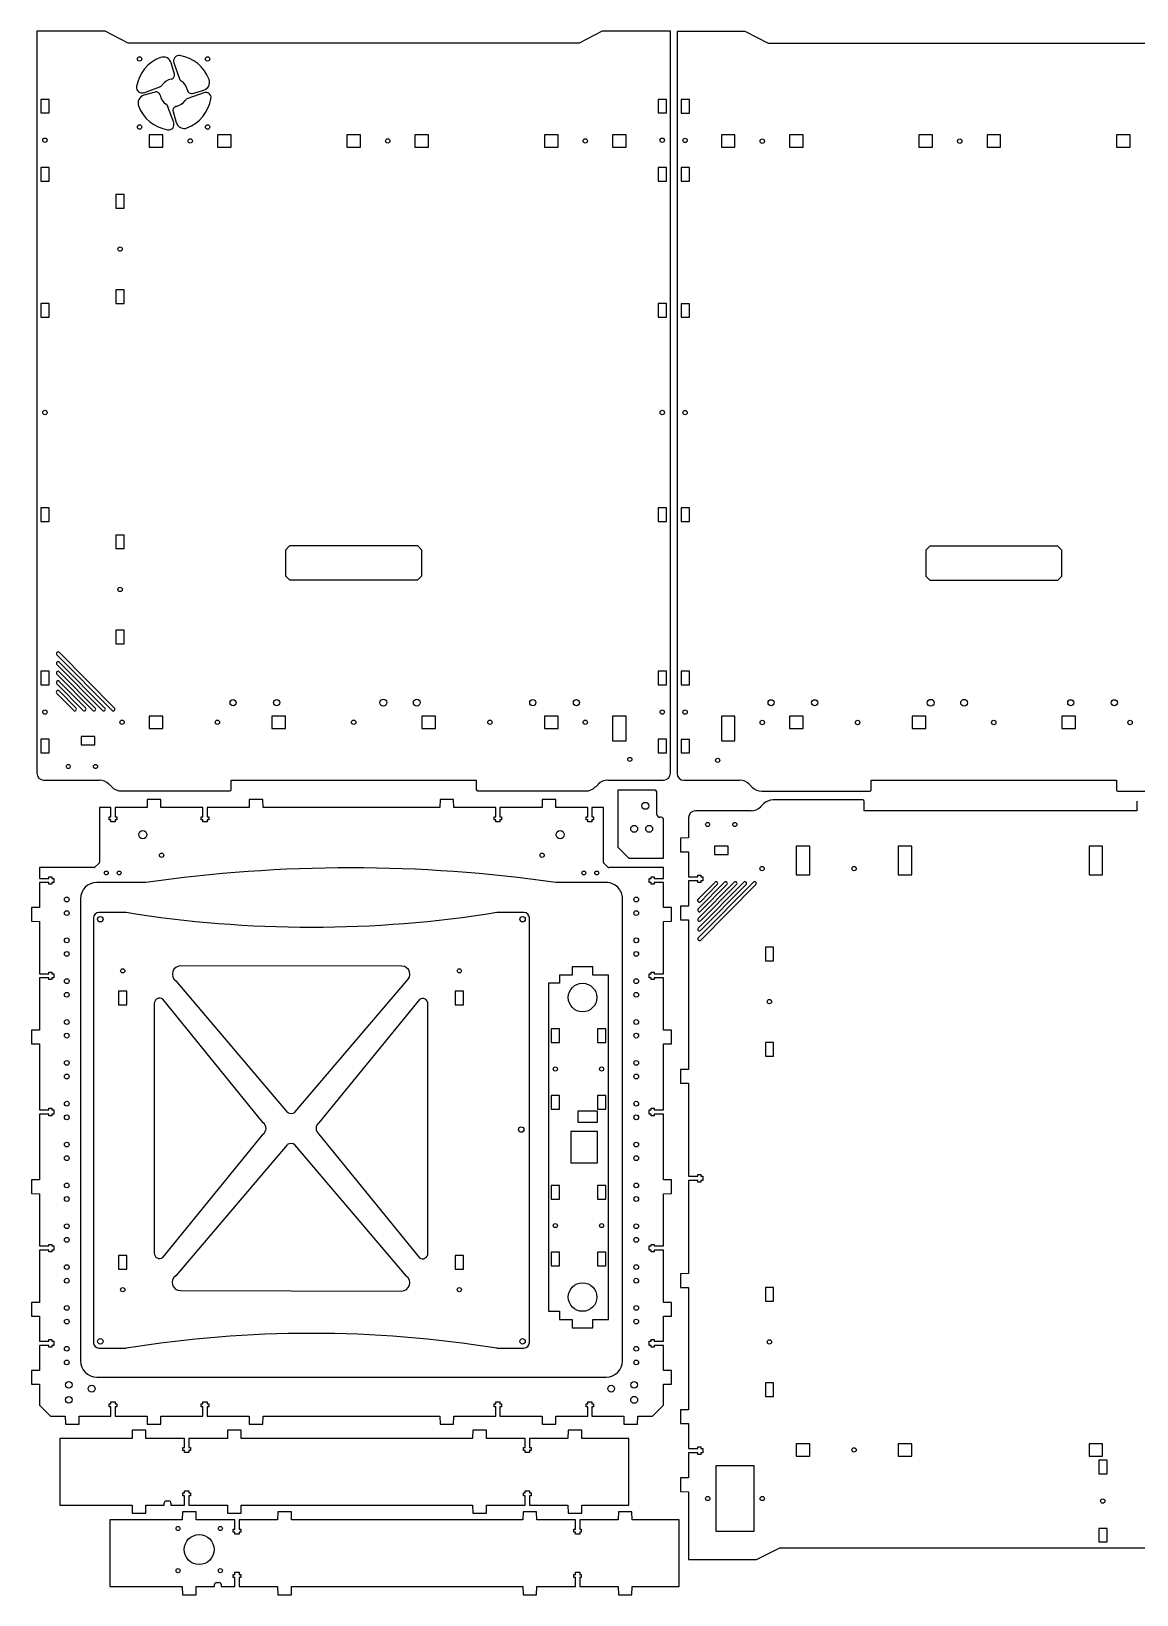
# Model space of a CAD drawing. Header units: millimetres. Extents: x -783 to 1439, y -2759 to -202.
# Drawn here: x -26 to 786, y -1497 to -348 of the extents above; entities that cross this region are included whole.
import ezdxf

# ---------------------------------------------------------------- set-up
doc = ezdxf.new("R2010")
doc.units = ezdxf.units.MM

msp = doc.modelspace()

# ---------------------------------------------------------------- linework, layer by layer
at = {"color": 7, "linetype": 'Continuous', "lineweight": 25}
for p, q in [((-21.5, -348.4), (-21.5, -893.4)), ((28.5, -348.4), (-21.5, -348.4)), ((45.5, -357.1), (28.5, -348.4)), ((393.5, -348.4), (376.5, -357.1)), ((443.5, -348.4), (393.5, -348.4)), ((443.5, -893.4), (443.5, -348.4)), ((448.4, -348.5), (448.4, -893.5)), ((498.4, -348.5), (448.4, -348.5)), ((515.4, -357.3), (498.4, -348.5)), ((376.5, -357.1), (45.5, -357.1)), ((846.4, -357.3), (515.4, -357.3)), ((79.4, -379.8), (77.1, -371.6)), ((79, -371.5), (83.2, -383.2)), ((56.9, -393.5), (68.6, -389.3)), ((-12.5, -398.4), (-18.6, -398.4)), ((-18.6, -398.4), (-18.6, -408.4)), ((-12.5, -408.4), (-12.5, -398.4)), ((65.2, -393), (57, -395.4)), ((100.9, -393.6), (89.3, -397.7)), ((92.7, -394), (100.9, -391.7)), ((440.6, -398.4), (434.5, -398.4)), ((434.5, -398.4), (434.5, -408.4)), ((440.6, -408.4), (440.6, -398.4)), ((457.4, -398.5), (451.3, -398.5)), ((451.3, -398.5), (451.3, -408.5)), ((457.4, -408.5), (457.4, -398.5)), ((-18.6, -408.4), (-12.5, -408.4)), ((78.9, -415.5), (74.7, -403.9)), ((78.4, -407.3), (80.8, -415.4)), ((434.5, -408.4), (440.6, -408.4)), ((451.3, -408.5), (457.4, -408.5)), ((61, -424.4), (61, -433.5)), ((71, -424.4), (61, -424.4)), ((71, -433.5), (71, -424.4)), ((111, -424.4), (111, -433.5)), ((121, -424.4), (111, -424.4)), ((121, -433.5), (121, -424.4)), ((206, -424.4), (206, -433.5)), ((216, -424.4), (206, -424.4)), ((216, -433.5), (216, -424.4)), ((256, -424.4), (256, -433.5)), ((266, -424.4), (256, -424.4)), ((266, -433.5), (266, -424.4)), ((361, -424.4), (351, -424.4)), ((351, -424.4), (351, -433.5)), ((361, -433.5), (361, -424.4)), ((411, -424.4), (401, -424.4)), ((401, -424.4), (401, -433.5)), ((411, -433.5), (411, -424.4)), ((490.9, -424.5), (480.9, -424.5)), ((480.9, -424.5), (480.9, -433.6)), ((490.9, -433.6), (490.9, -424.5)), ((540.9, -424.5), (530.9, -424.5)), ((530.9, -424.5), (530.9, -433.6)), ((540.9, -433.6), (540.9, -424.5)), ((635.9, -424.5), (625.9, -424.5)), ((625.9, -424.5), (625.9, -433.6)), ((635.9, -433.6), (635.9, -424.5)), ((685.9, -424.5), (675.9, -424.5)), ((675.9, -424.5), (675.9, -433.6)), ((685.9, -433.6), (685.9, -424.5)), ((780.9, -424.5), (770.9, -424.5)), ((770.9, -424.5), (770.9, -433.6)), ((780.9, -433.6), (780.9, -424.5)), ((61, -433.5), (71, -433.5)), ((111, -433.5), (121, -433.5)), ((206, -433.5), (216, -433.5)), ((256, -433.5), (266, -433.5)), ((351, -433.5), (361, -433.5)), ((401, -433.5), (411, -433.5)), ((480.9, -433.6), (490.9, -433.6)), ((530.9, -433.6), (540.9, -433.6)), ((625.9, -433.6), (635.9, -433.6)), ((675.9, -433.6), (685.9, -433.6)), ((770.9, -433.6), (780.9, -433.6)), ((-12.5, -448.4), (-18.6, -448.4)), ((-18.6, -448.4), (-18.6, -458.4)), ((-18.6, -458.4), (-12.5, -458.4)), ((-12.5, -458.4), (-12.5, -448.4)), ((440.6, -448.4), (434.5, -448.4)), ((434.5, -448.4), (434.5, -458.4)), ((434.5, -458.4), (440.6, -458.4)), ((440.6, -458.4), (440.6, -448.4)), ((457.4, -448.5), (451.3, -448.5)), ((451.3, -448.5), (451.3, -458.5)), ((451.3, -458.5), (457.4, -458.5)), ((457.4, -458.5), (457.4, -448.5)), ((42.6, -468.4), (36.5, -468.4)), ((36.5, -468.4), (36.5, -478.4)), ((42.6, -478.4), (42.6, -468.4)), ((36.5, -478.4), (42.6, -478.4)), ((42.6, -538.4), (36.5, -538.4)), ((36.5, -538.4), (36.5, -548.4)), ((42.6, -548.4), (42.6, -538.4)), ((-12.5, -548.4), (-18.6, -548.4)), ((-18.6, -548.4), (-18.6, -558.4)), ((-12.5, -558.4), (-12.5, -548.4)), ((36.5, -548.4), (42.6, -548.4)), ((440.6, -548.4), (434.5, -548.4)), ((434.5, -548.4), (434.5, -558.4)), ((440.6, -558.4), (440.6, -548.4)), ((457.4, -548.5), (451.3, -548.5)), ((451.3, -548.5), (451.3, -558.5)), ((457.4, -558.5), (457.4, -548.5)), ((-18.6, -558.4), (-12.5, -558.4)), ((434.5, -558.4), (440.6, -558.4)), ((451.3, -558.5), (457.4, -558.5)), ((-12.5, -698.4), (-18.6, -698.4)), ((-18.6, -698.4), (-18.6, -708.4)), ((-12.5, -708.4), (-12.5, -698.4)), ((440.6, -698.4), (434.5, -698.4)), ((434.5, -698.4), (434.5, -708.4)), ((440.6, -708.4), (440.6, -698.4)), ((457.4, -698.5), (451.3, -698.5)), ((451.3, -698.5), (451.3, -708.5)), ((457.4, -708.5), (457.4, -698.5)), ((-18.6, -708.4), (-12.5, -708.4)), ((434.5, -708.4), (440.6, -708.4)), ((451.3, -708.5), (457.4, -708.5)), ((42.6, -718.4), (36.5, -718.4)), ((36.5, -718.4), (36.5, -728.4)), ((42.6, -728.4), (42.6, -718.4)), ((36.5, -728.4), (42.6, -728.4)), ((164, -726.4), (161, -729.4)), ((161, -729.4), (161, -748.4)), ((258, -726.4), (164, -726.4)), ((261, -729.4), (258, -726.4)), ((261, -748.4), (261, -729.4)), ((633.9, -726.5), (630.9, -729.5)), ((630.9, -729.5), (630.9, -748.5)), ((727.9, -726.5), (633.9, -726.5)), ((730.9, -729.5), (727.9, -726.5)), ((730.9, -748.5), (730.9, -729.5)), ((161, -748.4), (164, -751.4)), ((164, -751.4), (258, -751.4)), ((258, -751.4), (261, -748.4)), ((630.9, -748.5), (633.9, -751.5)), ((633.9, -751.5), (727.9, -751.5)), ((727.9, -751.5), (730.9, -748.5)), ((42.6, -788.4), (36.5, -788.4)), ((36.5, -788.4), (36.5, -798.4)), ((42.6, -798.4), (42.6, -788.4)), ((36.5, -798.4), (42.6, -798.4)), ((-6.8, -806.4), (33.6, -847.3)), ((-6.8, -813.5), (26.6, -847.3)), ((28.4, -845.5), (-5.1, -811.7)), ((35.4, -845.5), (-5, -804.6)), ((-12.5, -818.4), (-18.6, -818.4)), ((-18.6, -818.4), (-18.6, -828.4)), ((-12.5, -828.4), (-12.5, -818.4)), ((-6.9, -820.5), (19.5, -847.2)), ((21.3, -845.5), (-5.1, -818.8)), ((14.2, -845.4), (-5.1, -825.9)), ((440.6, -818.4), (434.5, -818.4)), ((434.5, -818.4), (434.5, -828.4)), ((440.6, -828.4), (440.6, -818.4)), ((457.4, -818.5), (451.3, -818.5)), ((451.3, -818.5), (451.3, -828.5)), ((457.4, -828.5), (457.4, -818.5)), ((-18.6, -828.4), (-12.5, -828.4)), ((-6.9, -827.6), (12.4, -847.2)), ((-6.9, -834.7), (5.4, -847.1)), ((7.1, -845.4), (-5.2, -832.9)), ((434.5, -828.4), (440.6, -828.4)), ((451.3, -828.5), (457.4, -828.5)), ((71, -851.4), (61, -851.4)), ((61, -851.4), (61, -860.5)), ((61, -860.5), (71, -860.5)), ((71, -860.5), (71, -851.4)), ((161, -851.4), (151, -851.4)), ((151, -851.4), (151, -860.5)), ((151, -860.5), (161, -860.5)), ((161, -860.5), (161, -851.4)), ((271, -851.4), (261, -851.4)), ((261, -851.4), (261, -860.5)), ((261, -860.5), (271, -860.5)), ((271, -860.5), (271, -851.4)), ((361, -851.4), (351, -851.4)), ((351, -851.4), (351, -860.5)), ((351, -860.5), (361, -860.5)), ((361, -860.5), (361, -851.4)), ((411, -851.4), (401, -851.4)), ((401, -851.4), (401, -869.5)), ((411, -869.5), (411, -851.4)), ((480.9, -851.5), (480.9, -869.6)), ((490.9, -851.5), (480.9, -851.5)), ((490.9, -869.6), (490.9, -851.5)), ((530.9, -851.5), (530.9, -860.6)), ((540.9, -851.5), (530.9, -851.5)), ((530.9, -860.6), (540.9, -860.6)), ((540.9, -860.6), (540.9, -851.5)), ((620.9, -851.5), (620.9, -860.6)), ((630.9, -851.5), (620.9, -851.5)), ((620.9, -860.6), (630.9, -860.6)), ((630.9, -860.6), (630.9, -851.5)), ((740.9, -851.5), (730.9, -851.5)), ((730.9, -851.5), (730.9, -860.6)), ((730.9, -860.6), (740.9, -860.6)), ((740.9, -860.6), (740.9, -851.5)), ((-12.5, -868.4), (-18.6, -868.4)), ((-18.6, -868.4), (-18.6, -878.4)), ((-12.5, -878.4), (-12.5, -868.4)), ((21, -866.4), (11, -866.4)), ((11, -866.4), (11, -872.5)), ((11, -872.5), (21, -872.5)), ((21, -872.5), (21, -866.4)), ((401, -869.5), (411, -869.5)), ((440.6, -868.4), (434.5, -868.4)), ((434.5, -868.4), (434.5, -878.4)), ((440.6, -878.4), (440.6, -868.4)), ((457.4, -868.5), (451.3, -868.5)), ((451.3, -868.5), (451.3, -878.5)), ((457.4, -878.5), (457.4, -868.5)), ((480.9, -869.6), (490.9, -869.6)), ((-18.6, -878.4), (-12.5, -878.4)), ((434.5, -878.4), (440.6, -878.4)), ((451.3, -878.5), (457.4, -878.5)), ((-16.5, -898.4), (24.3, -898.4)), ((31.4, -901.3), (33.6, -903.5)), ((40.6, -906.4), (120, -906.4)), ((121, -898.4), (301, -898.4)), ((121, -905.4), (121, -898.4)), ((301, -898.4), (301, -905.4)), ((302, -906.4), (381.3, -906.4)), ((388.4, -903.5), (390.6, -901.3)), ((397.6, -898.4), (438.5, -898.4)), ((404.9, -905.7), (404.9, -947.7)), ((431.6, -905.7), (404.9, -905.7)), ((453.4, -898.5), (494.2, -898.5)), ((501.3, -901.5), (503.4, -903.6)), ((510.5, -906.5), (589.9, -906.5)), ((590.9, -898.5), (770.9, -898.5)), ((590.9, -905.5), (590.9, -898.5)), ((770.9, -898.5), (770.9, -905.5)), ((771.9, -906.5), (851.2, -906.5)), ((24.4, -918.6), (24.4, -958.7)), ((32.8, -918.6), (24.4, -918.6)), ((32.8, -925.4), (32.8, -918.6)), ((35.9, -918.6), (35.9, -925.4)), ((59.3, -918.6), (35.9, -918.6)), ((59.4, -912.6), (59.3, -918.6)), ((69.4, -912.6), (59.4, -912.6)), ((69.5, -918.6), (69.4, -912.6)), ((100.3, -918.6), (69.5, -918.6)), ((100.3, -925.4), (100.3, -918.6)), ((103.4, -918.6), (103.4, -925.4)), ((134.3, -918.6), (103.4, -918.6)), ((134.4, -912.6), (134.3, -918.6)), ((144.4, -912.6), (134.4, -912.6)), ((144.5, -918.6), (144.4, -912.6)), ((274.3, -918.6), (144.5, -918.6)), ((274.4, -912.6), (274.3, -918.6)), ((284.4, -912.6), (274.4, -912.6)), ((284.5, -918.6), (284.4, -912.6)), ((315.3, -918.6), (284.5, -918.6)), ((315.3, -925.4), (315.3, -918.6)), ((318.4, -918.6), (318.4, -925.4)), ((349.3, -918.6), (318.4, -918.6)), ((349.4, -912.6), (349.3, -918.6)), ((359.4, -912.6), (349.4, -912.6)), ((359.5, -918.6), (359.4, -912.6)), ((382.8, -918.6), (359.5, -918.6)), ((382.8, -925.4), (382.8, -918.6)), ((385.9, -918.6), (385.9, -925.4)), ((394.4, -918.6), (385.9, -918.6)), ((394.4, -958.7), (394.4, -918.6)), ((433.6, -923.7), (433.6, -907.7)), ((511.9, -915.9), (509.7, -918)), ((584.8, -913), (518.9, -913)), ((585.8, -921), (585.8, -914)), ((785.8, -914), (785.8, -921)), ((31.6, -925.4), (32.8, -925.4)), ((31.6, -927.6), (31.6, -925.4)), ((32.8, -927.6), (31.6, -927.6)), ((32.8, -929.1), (32.8, -927.6)), ((35.9, -929.1), (32.8, -929.1)), ((35.9, -925.4), (37.1, -925.4)), ((35.9, -927.6), (35.9, -929.1)), ((37.1, -927.6), (35.9, -927.6)), ((37.1, -925.4), (37.1, -927.6)), ((99.1, -925.4), (100.3, -925.4)), ((99.1, -927.6), (99.1, -925.4)), ((100.3, -927.6), (99.1, -927.6)), ((100.3, -929.1), (100.3, -927.6)), ((103.4, -929.1), (100.3, -929.1)), ((103.4, -925.4), (104.6, -925.4)), ((103.4, -927.6), (103.4, -929.1)), ((104.6, -927.6), (103.4, -927.6)), ((104.6, -925.4), (104.6, -927.6)), ((314.1, -925.4), (315.3, -925.4)), ((314.1, -927.6), (314.1, -925.4)), ((315.3, -927.6), (314.1, -927.6)), ((315.3, -929.1), (315.3, -927.6)), ((318.4, -929.1), (315.3, -929.1)), ((318.4, -925.4), (319.6, -925.4)), ((318.4, -927.6), (318.4, -929.1)), ((319.6, -927.6), (318.4, -927.6)), ((319.6, -925.4), (319.6, -927.6)), ((381.6, -925.4), (382.8, -925.4)), ((381.6, -927.6), (381.6, -925.4)), ((382.8, -927.6), (381.6, -927.6)), ((382.8, -929.1), (382.8, -927.6)), ((385.9, -929.1), (382.8, -929.1)), ((385.9, -925.4), (387.1, -925.4)), ((385.9, -927.6), (385.9, -929.1)), ((387.1, -927.6), (385.9, -927.6)), ((387.1, -925.4), (387.1, -927.6)), ((436.5, -925.7), (435.6, -925.7)), ((438.5, -955.7), (438.5, -927.7)), ((456.8, -926), (456.8, -940.9)), ((502.7, -921), (461.8, -921)), ((785.8, -921), (585.8, -921)), ((456.8, -940.9), (450.8, -941)), ((450.8, -941), (450.8, -951)), ((404.9, -947.7), (412.9, -955.7)), ((450.8, -951), (456.8, -951.1)), ((456.8, -951.1), (456.8, -969.4)), ((485.8, -946.9), (475.8, -946.9)), ((475.8, -946.9), (475.8, -953)), ((475.8, -953), (485.8, -953)), ((485.8, -953), (485.8, -946.9)), ((535.8, -946.9), (535.8, -968)), ((545.8, -946.9), (535.8, -946.9)), ((545.8, -968), (545.8, -946.9)), ((620.8, -946.9), (610.8, -946.9)), ((610.8, -946.9), (610.8, -968)), ((620.8, -968), (620.8, -946.9)), ((760.8, -946.9), (750.8, -946.9)), ((750.8, -946.9), (750.8, -968)), ((760.8, -968), (760.8, -946.9)), ((-19.6, -962.6), (-19.6, -970.6)), ((20.4, -962.6), (-19.6, -962.6)), ((24.1, -959.4), (21.1, -962.4)), ((397.6, -962.4), (394.6, -959.4)), ((438.4, -962.6), (398.3, -962.6)), ((412.9, -955.7), (438.5, -955.7)), ((438.4, -970.6), (438.4, -962.6)), ((-19.6, -970.6), (-12.8, -970.6)), ((-19.6, -973.7), (-19.6, -992)), ((-12.8, -973.7), (-19.6, -973.7)), ((-12.8, -969.4), (-10.6, -969.4)), ((-12.8, -970.6), (-12.8, -969.4)), ((-12.8, -974.9), (-12.8, -973.7)), ((-10.6, -974.9), (-12.8, -974.9)), ((-10.6, -969.4), (-10.6, -970.6)), ((-10.6, -970.6), (-9.1, -970.6)), ((-10.6, -973.7), (-10.6, -974.9)), ((-9.1, -973.7), (-10.6, -973.7)), ((-9.1, -970.6), (-9.1, -973.7)), ((58.3, -973.6), (22.4, -973.6)), ((396.4, -973.6), (359.5, -973.6)), ((427.9, -970.6), (429.4, -970.6)), ((427.9, -973.7), (427.9, -970.6)), ((429.4, -973.7), (427.9, -973.7)), ((429.4, -969.4), (431.6, -969.4)), ((429.4, -970.6), (429.4, -969.4)), ((429.4, -974.9), (429.4, -973.7)), ((431.6, -974.9), (429.4, -974.9)), ((431.6, -969.4), (431.6, -970.6)), ((431.6, -970.6), (438.4, -970.6)), ((431.6, -973.7), (431.6, -974.9)), ((438.4, -973.7), (431.6, -973.7)), ((438.4, -992), (438.4, -973.7)), ((456.8, -969.4), (463.6, -969.4)), ((456.8, -972.5), (456.8, -990.9)), ((463.6, -972.5), (456.8, -972.5)), ((463.6, -969.4), (463.6, -968.2)), ((463.6, -968.2), (465.8, -968.2)), ((463.6, -973.7), (463.6, -972.5)), ((465.8, -973.7), (463.6, -973.7)), ((476.1, -973.5), (463.8, -985.9)), ((497.3, -973.3), (463.9, -1007.1)), ((483.2, -973.4), (463.9, -993)), ((490.3, -973.4), (463.9, -1000)), ((504.4, -973.3), (464, -1014.2)), ((465.6, -994.7), (485, -975.2)), ((465.6, -987.7), (477.9, -975.2)), ((465.7, -1001.8), (492.1, -975.1)), ((465.7, -1008.9), (499.1, -975.1)), ((465.8, -968.2), (465.8, -969.4)), ((465.8, -969.4), (467.3, -969.4)), ((465.8, -972.5), (465.8, -973.7)), ((467.3, -972.5), (465.8, -972.5)), ((465.8, -1015.9), (506.2, -975.1)), ((467.3, -969.4), (467.3, -972.5)), ((535.8, -968), (545.8, -968)), ((610.8, -968), (620.8, -968)), ((750.8, -968), (760.8, -968)), ((10.4, -985.6), (10.4, -1324.9)), ((408.4, -1324.9), (408.4, -985.6)), ((-19.6, -992), (-25.6, -992.1)), ((-25.6, -992.1), (-25.6, -1002.1)), ((44, -995.6), (24, -995.6)), ((336, -995.6), (316, -995.6)), ((444.4, -992.1), (438.4, -992)), ((444.4, -1002.1), (444.4, -992.1)), ((456.8, -990.9), (450.8, -991)), ((450.8, -991), (450.8, -1001)), ((-25.6, -1002.1), (-19.6, -1002.2)), ((-19.6, -1002.2), (-19.6, -1040.6)), ((20, -999.6), (20, -1311.6)), ((340, -1311.6), (340, -999.6)), ((438.4, -1002.2), (444.4, -1002.1)), ((438.4, -1040.6), (438.4, -1002.2)), ((450.8, -1001), (456.8, -1001.1)), ((456.8, -1001.1), (456.8, -1110.9)), ((519.3, -1021.1), (513.2, -1021.1)), ((513.2, -1021.1), (513.2, -1031.1)), ((519.3, -1031.1), (519.3, -1021.1)), ((513.2, -1031.1), (519.3, -1031.1)), ((-19.6, -1040.6), (-12.8, -1040.6)), ((-19.6, -1043.7), (-19.6, -1082)), ((-12.8, -1043.7), (-19.6, -1043.7)), ((-12.8, -1039.4), (-10.6, -1039.4)), ((-12.8, -1040.6), (-12.8, -1039.4)), ((-12.8, -1044.9), (-12.8, -1043.7)), ((-10.6, -1044.9), (-12.8, -1044.9)), ((-10.6, -1039.4), (-10.6, -1040.6)), ((-10.6, -1040.6), (-9.1, -1040.6)), ((-10.6, -1043.7), (-10.6, -1044.9)), ((-9.1, -1043.7), (-10.6, -1043.7)), ((-9.1, -1040.6), (-9.1, -1043.7)), ((246.3, -1035.1), (83.9, -1034.9)), ((362.1, -1041.6), (362.1, -1047.6)), ((371.5, -1041.6), (362.1, -1041.6)), ((371.5, -1035.6), (371.5, -1041.6)), ((386.5, -1035.6), (371.5, -1035.6)), ((386.5, -1041.6), (386.5, -1035.6)), ((398, -1041.6), (386.5, -1041.6)), ((398, -1294.6), (398, -1041.6)), ((427.9, -1040.6), (429.4, -1040.6)), ((427.9, -1043.7), (427.9, -1040.6)), ((429.4, -1043.7), (427.9, -1043.7)), ((429.4, -1039.4), (431.6, -1039.4)), ((429.4, -1040.6), (429.4, -1039.4)), ((429.4, -1044.9), (429.4, -1043.7)), ((431.6, -1044.9), (429.4, -1044.9)), ((431.6, -1039.4), (431.6, -1040.6)), ((431.6, -1040.6), (438.4, -1040.6)), ((431.6, -1043.7), (431.6, -1044.9)), ((438.4, -1043.7), (431.6, -1043.7)), ((438.4, -1082), (438.4, -1043.7)), ((44.5, -1053.5), (38.4, -1053.5)), ((38.4, -1053.5), (38.4, -1063.5)), ((44.5, -1063.5), (44.5, -1053.5)), ((80.4, -1045.8), (162.3, -1142.3)), ((167.9, -1142.3), (249.7, -1046.1)), ((291.6, -1053.5), (285.5, -1053.5)), ((285.5, -1053.5), (285.5, -1063.5)), ((291.6, -1063.5), (291.6, -1053.5)), ((354, -1047.6), (354, -1288.6)), ((362.1, -1047.6), (354, -1047.6)), ((38.4, -1063.5), (44.5, -1063.5)), ((64.6, -1062.5), (64.6, -1245.8)), ((144.6, -1150.1), (70.8, -1059.2)), ((259.3, -1059.5), (185.5, -1150.2)), ((265.5, -1246.1), (265.5, -1062.8)), ((285.5, -1063.5), (291.6, -1063.5)), ((-19.6, -1082), (-25.6, -1082.1)), ((-25.6, -1082.1), (-25.6, -1092.1)), ((362, -1081.1), (356, -1081.1)), ((356, -1081.1), (356, -1091.1)), ((362, -1091.1), (362, -1081.1)), ((396, -1081.1), (390, -1081.1)), ((390, -1081.1), (390, -1091.1)), ((396, -1091.1), (396, -1081.1)), ((444.4, -1082.1), (438.4, -1082)), ((444.4, -1092.1), (444.4, -1082.1)), ((-25.6, -1092.1), (-19.6, -1092.2)), ((-19.6, -1092.2), (-19.6, -1140.6)), ((356, -1091.1), (362, -1091.1)), ((390, -1091.1), (396, -1091.1)), ((438.4, -1092.2), (444.4, -1092.1)), ((438.4, -1140.6), (438.4, -1092.2)), ((519.3, -1091.1), (513.2, -1091.1)), ((513.2, -1091.1), (513.2, -1101.1)), ((513.2, -1101.1), (519.3, -1101.1)), ((519.3, -1101.1), (519.3, -1091.1)), ((456.8, -1110.9), (450.8, -1111)), ((450.8, -1111), (450.8, -1121)), ((450.8, -1121), (456.8, -1121.1)), ((456.8, -1121.1), (456.8, -1189.4)), ((356, -1130.1), (356, -1140.1)), ((362, -1130.1), (356, -1130.1)), ((362, -1140.1), (362, -1130.1)), ((396, -1130.1), (390, -1130.1)), ((390, -1130.1), (390, -1140.1)), ((396, -1140.1), (396, -1130.1)), ((-19.6, -1140.6), (-12.8, -1140.6)), ((-19.6, -1143.7), (-19.6, -1192)), ((-12.8, -1143.7), (-19.6, -1143.7)), ((-12.8, -1139.4), (-10.6, -1139.4)), ((-12.8, -1140.6), (-12.8, -1139.4)), ((-12.8, -1144.9), (-12.8, -1143.7)), ((-10.6, -1144.9), (-12.8, -1144.9)), ((-10.6, -1139.4), (-10.6, -1140.6)), ((-10.6, -1140.6), (-9.1, -1140.6)), ((-10.6, -1143.7), (-10.6, -1144.9)), ((-9.1, -1143.7), (-10.6, -1143.7)), ((-9.1, -1140.6), (-9.1, -1143.7)), ((356, -1140.1), (362, -1140.1)), ((390, -1141.6), (375.5, -1141.6)), ((375.5, -1141.6), (375.5, -1149.6)), ((390, -1140.1), (396, -1140.1)), ((390, -1149.6), (390, -1141.6)), ((427.9, -1140.6), (429.4, -1140.6)), ((427.9, -1143.7), (427.9, -1140.6)), ((429.4, -1143.7), (427.9, -1143.7)), ((429.4, -1139.4), (431.6, -1139.4)), ((429.4, -1140.6), (429.4, -1139.4)), ((429.4, -1144.9), (429.4, -1143.7)), ((431.6, -1144.9), (429.4, -1144.9)), ((431.6, -1139.4), (431.6, -1140.6)), ((431.6, -1140.6), (438.4, -1140.6)), ((431.6, -1143.7), (431.6, -1144.9)), ((438.4, -1143.7), (431.6, -1143.7)), ((438.4, -1192), (438.4, -1143.7)), ((70.8, -1249.1), (144.6, -1158.4)), ((185.5, -1158.4), (259.3, -1249.4)), ((390, -1156.6), (370.5, -1156.6)), ((370.5, -1156.6), (370.5, -1179.6)), ((375.5, -1149.6), (390, -1149.6)), ((390, -1179.6), (390, -1156.6)), ((162.2, -1166.2), (80.4, -1262.5)), ((249.7, -1262.7), (167.9, -1166.2)), ((370.5, -1179.6), (390, -1179.6)), ((-19.6, -1192), (-25.6, -1192.1)), ((-25.6, -1192.1), (-25.6, -1202.1)), ((444.4, -1192.1), (438.4, -1192)), ((444.4, -1202.1), (444.4, -1192.1)), ((456.8, -1189.4), (463.6, -1189.4)), ((456.8, -1192.5), (456.8, -1260.9)), ((463.6, -1192.5), (456.8, -1192.5)), ((463.6, -1188.2), (465.8, -1188.2)), ((463.6, -1189.4), (463.6, -1188.2)), ((463.6, -1193.7), (463.6, -1192.5)), ((465.8, -1193.7), (463.6, -1193.7)), ((465.8, -1188.2), (465.8, -1189.4)), ((465.8, -1189.4), (467.3, -1189.4)), ((465.8, -1192.5), (465.8, -1193.7)), ((467.3, -1192.5), (465.8, -1192.5)), ((467.3, -1189.4), (467.3, -1192.5)), ((-25.6, -1202.1), (-19.6, -1202.2)), ((-19.6, -1202.2), (-19.6, -1240.6)), ((362, -1196.1), (356, -1196.1)), ((356, -1196.1), (356, -1206.1)), ((362, -1206.1), (362, -1196.1)), ((396, -1196.1), (390, -1196.1)), ((390, -1196.1), (390, -1206.1)), ((396, -1206.1), (396, -1196.1)), ((438.4, -1202.2), (444.4, -1202.1)), ((438.4, -1240.6), (438.4, -1202.2)), ((356, -1206.1), (362, -1206.1)), ((390, -1206.1), (396, -1206.1)), ((-12.8, -1239.4), (-10.6, -1239.4)), ((-12.8, -1240.6), (-12.8, -1239.4)), ((-10.6, -1239.4), (-10.6, -1240.6)), ((429.4, -1239.4), (431.6, -1239.4)), ((429.4, -1240.6), (429.4, -1239.4)), ((431.6, -1239.4), (431.6, -1240.6)), ((-19.6, -1240.6), (-12.8, -1240.6)), ((-19.6, -1243.7), (-19.6, -1282)), ((-12.8, -1243.7), (-19.6, -1243.7)), ((-12.8, -1244.9), (-12.8, -1243.7)), ((-10.6, -1244.9), (-12.8, -1244.9)), ((-10.6, -1240.6), (-9.1, -1240.6)), ((-10.6, -1243.7), (-10.6, -1244.9)), ((-9.1, -1243.7), (-10.6, -1243.7)), ((-9.1, -1240.6), (-9.1, -1243.7)), ((38.4, -1247.7), (38.4, -1257.7)), ((44.5, -1247.7), (38.4, -1247.7)), ((44.5, -1257.7), (44.5, -1247.7)), ((291.6, -1247.7), (285.5, -1247.7)), ((285.5, -1247.7), (285.5, -1257.7)), ((291.6, -1257.7), (291.6, -1247.7)), ((362, -1245.1), (356, -1245.1)), ((356, -1245.1), (356, -1255.1)), ((362, -1255.1), (362, -1245.1)), ((390, -1245.1), (390, -1255.1)), ((396, -1245.1), (390, -1245.1)), ((396, -1255.1), (396, -1245.1)), ((427.9, -1240.6), (429.4, -1240.6)), ((427.9, -1243.7), (427.9, -1240.6)), ((429.4, -1243.7), (427.9, -1243.7)), ((429.4, -1244.9), (429.4, -1243.7)), ((431.6, -1244.9), (429.4, -1244.9)), ((431.6, -1240.6), (438.4, -1240.6)), ((431.6, -1243.7), (431.6, -1244.9)), ((438.4, -1243.7), (431.6, -1243.7)), ((438.4, -1282), (438.4, -1243.7)), ((38.4, -1257.7), (44.5, -1257.7)), ((285.5, -1257.7), (291.6, -1257.7)), ((356, -1255.1), (362, -1255.1)), ((390, -1255.1), (396, -1255.1)), ((456.8, -1260.9), (450.8, -1261)), ((450.8, -1261), (450.8, -1271)), ((83.8, -1273.4), (246.2, -1273.7)), ((450.8, -1271), (456.8, -1271.1)), ((456.8, -1271.1), (456.8, -1360.9)), ((519.3, -1271.1), (513.2, -1271.1)), ((513.2, -1271.1), (513.2, -1281.1)), ((519.3, -1281.1), (519.3, -1271.1)), ((-19.6, -1282), (-25.6, -1282.1)), ((-25.6, -1282.1), (-25.6, -1292.1)), ((444.4, -1282.1), (438.4, -1282)), ((444.4, -1292.1), (444.4, -1282.1)), ((513.2, -1281.1), (519.3, -1281.1)), ((-25.6, -1292.1), (-19.6, -1292.2)), ((-19.6, -1292.2), (-19.6, -1310.6)), ((354, -1288.6), (362.1, -1288.6)), ((362.1, -1288.6), (362.1, -1294.6)), ((362.1, -1294.6), (371.5, -1294.6)), ((371.5, -1294.6), (371.5, -1300.6)), ((386.5, -1294.6), (398, -1294.6)), ((386.5, -1300.6), (386.5, -1294.6)), ((438.4, -1292.2), (444.4, -1292.1)), ((438.4, -1310.6), (438.4, -1292.2)), ((371.5, -1300.6), (386.5, -1300.6)), ((-19.6, -1310.6), (-12.8, -1310.6)), ((-19.6, -1313.7), (-19.6, -1332)), ((-12.8, -1313.7), (-19.6, -1313.7)), ((-12.8, -1309.4), (-10.6, -1309.4)), ((-12.8, -1310.6), (-12.8, -1309.4)), ((-12.8, -1314.9), (-12.8, -1313.7)), ((-10.6, -1314.9), (-12.8, -1314.9)), ((-10.6, -1309.4), (-10.6, -1310.6)), ((-10.6, -1310.6), (-9.1, -1310.6)), ((-10.6, -1313.7), (-10.6, -1314.9)), ((-9.1, -1313.7), (-10.6, -1313.7)), ((-9.1, -1310.6), (-9.1, -1313.7)), ((24, -1315.6), (44, -1315.6)), ((316, -1315.6), (336, -1315.6)), ((427.9, -1310.6), (429.4, -1310.6)), ((427.9, -1313.7), (427.9, -1310.6)), ((429.4, -1313.7), (427.9, -1313.7)), ((429.4, -1309.4), (431.6, -1309.4)), ((429.4, -1310.6), (429.4, -1309.4)), ((429.4, -1314.9), (429.4, -1313.7)), ((431.6, -1314.9), (429.4, -1314.9)), ((431.6, -1309.4), (431.6, -1310.6)), ((431.6, -1310.6), (438.4, -1310.6)), ((431.6, -1313.7), (431.6, -1314.9)), ((438.4, -1313.7), (431.6, -1313.7)), ((438.4, -1332), (438.4, -1313.7)), ((-19.6, -1332), (-25.6, -1332.1)), ((444.4, -1332.1), (438.4, -1332)), ((-25.6, -1332.1), (-25.6, -1342.1)), ((-25.6, -1342.1), (-19.6, -1342.2)), ((-19.6, -1342.2), (-19.6, -1357.6)), ((22.4, -1336.9), (396.4, -1336.9)), ((438.4, -1342.2), (444.4, -1342.1)), ((438.4, -1357.6), (438.4, -1342.2)), ((444.4, -1342.1), (444.4, -1332.1)), ((519.3, -1341.1), (513.2, -1341.1)), ((513.2, -1341.1), (513.2, -1351.1)), ((519.3, -1351.1), (519.3, -1341.1)), ((513.2, -1351.1), (519.3, -1351.1)), ((-19.6, -1357.6), (-11.6, -1365.6)), ((-11.6, -1365.6), (-0.7, -1365.6)), ((-0.7, -1365.6), (-0.6, -1371.6)), ((9.4, -1371.6), (9.5, -1365.6)), ((9.5, -1365.6), (32.8, -1365.6)), ((31.6, -1356.6), (32.8, -1356.6)), ((31.6, -1358.8), (31.6, -1356.6)), ((32.8, -1358.8), (31.6, -1358.8)), ((32.8, -1355.1), (35.9, -1355.1)), ((32.8, -1356.6), (32.8, -1355.1)), ((32.8, -1365.6), (32.8, -1358.8)), ((35.9, -1355.1), (35.9, -1356.6)), ((35.9, -1356.6), (37.1, -1356.6)), ((35.9, -1358.8), (35.9, -1365.6)), ((37.1, -1358.8), (35.9, -1358.8)), ((35.9, -1365.6), (59.3, -1365.6)), ((37.1, -1356.6), (37.1, -1358.8)), ((59.3, -1365.6), (59.4, -1371.6)), ((69.4, -1371.6), (69.5, -1365.6)), ((69.5, -1365.6), (100.3, -1365.6)), ((99.1, -1356.6), (100.3, -1356.6)), ((99.1, -1358.8), (99.1, -1356.6)), ((100.3, -1358.8), (99.1, -1358.8)), ((100.3, -1355.1), (103.4, -1355.1)), ((100.3, -1356.6), (100.3, -1355.1)), ((100.3, -1365.6), (100.3, -1358.8)), ((103.4, -1355.1), (103.4, -1356.6)), ((103.4, -1356.6), (104.6, -1356.6)), ((103.4, -1358.8), (103.4, -1365.6)), ((104.6, -1358.8), (103.4, -1358.8)), ((103.4, -1365.6), (134.3, -1365.6)), ((104.6, -1356.6), (104.6, -1358.8)), ((134.3, -1365.6), (134.4, -1371.6)), ((144.4, -1371.6), (144.5, -1365.6)), ((144.5, -1365.6), (274.3, -1365.6)), ((274.3, -1365.6), (274.4, -1371.6)), ((284.4, -1371.6), (284.5, -1365.6)), ((284.5, -1365.6), (315.3, -1365.6)), ((314.1, -1356.6), (315.3, -1356.6)), ((314.1, -1358.8), (314.1, -1356.6)), ((315.3, -1358.8), (314.1, -1358.8)), ((315.3, -1355.1), (318.4, -1355.1)), ((315.3, -1356.6), (315.3, -1355.1)), ((315.3, -1365.6), (315.3, -1358.8)), ((318.4, -1355.1), (318.4, -1356.6)), ((318.4, -1356.6), (319.6, -1356.6)), ((318.4, -1358.8), (318.4, -1365.6)), ((319.6, -1358.8), (318.4, -1358.8)), ((318.4, -1365.6), (349.3, -1365.6)), ((319.6, -1356.6), (319.6, -1358.8)), ((349.3, -1365.6), (349.4, -1371.6)), ((359.4, -1371.6), (359.5, -1365.6)), ((359.5, -1365.6), (382.8, -1365.6)), ((381.6, -1356.6), (382.8, -1356.6)), ((381.6, -1358.8), (381.6, -1356.6)), ((382.8, -1358.8), (381.6, -1358.8)), ((382.8, -1355.1), (385.9, -1355.1)), ((382.8, -1356.6), (382.8, -1355.1)), ((382.8, -1365.6), (382.8, -1358.8)), ((385.9, -1355.1), (385.9, -1356.6)), ((385.9, -1356.6), (387.1, -1356.6)), ((385.9, -1358.8), (385.9, -1365.6)), ((387.1, -1358.8), (385.9, -1358.8)), ((385.9, -1365.6), (409.3, -1365.6)), ((387.1, -1356.6), (387.1, -1358.8)), ((409.3, -1365.6), (409.4, -1371.6)), ((419.4, -1371.6), (419.5, -1365.6)), ((419.5, -1365.6), (430.4, -1365.6)), ((430.4, -1365.6), (438.4, -1357.6)), ((456.8, -1360.9), (450.8, -1361)), ((450.8, -1361), (450.8, -1371)), ((-0.6, -1371.6), (9.4, -1371.6)), ((48.4, -1375.9), (48.3, -1381.9)), ((58.4, -1375.9), (48.4, -1375.9)), ((58.5, -1381.9), (58.4, -1375.9)), ((59.4, -1371.6), (69.4, -1371.6)), ((118.4, -1375.9), (118.3, -1381.9)), ((128.4, -1375.9), (118.4, -1375.9)), ((128.5, -1381.9), (128.4, -1375.9)), ((134.4, -1371.6), (144.4, -1371.6)), ((274.4, -1371.6), (284.4, -1371.6)), ((298.4, -1375.9), (298.3, -1381.9)), ((308.4, -1375.9), (298.4, -1375.9)), ((308.5, -1381.9), (308.4, -1375.9)), ((349.4, -1371.6), (359.4, -1371.6)), ((368.4, -1375.9), (368.3, -1381.9)), ((378.4, -1375.9), (368.4, -1375.9)), ((378.5, -1381.9), (378.4, -1375.9)), ((409.4, -1371.6), (419.4, -1371.6)), ((450.8, -1371), (456.8, -1371.1)), ((456.8, -1371.1), (456.8, -1389.4)), ((-4.8, -1381.9), (-4.8, -1430.9)), ((48.3, -1381.9), (-4.8, -1381.9)), ((86.9, -1381.9), (58.5, -1381.9)), ((85.7, -1388.7), (86.9, -1388.7)), ((85.7, -1390.9), (85.7, -1388.7)), ((86.9, -1388.7), (86.9, -1381.9)), ((90, -1381.9), (90, -1388.7)), ((118.3, -1381.9), (90, -1381.9)), ((90, -1388.7), (91.2, -1388.7)), ((91.2, -1388.7), (91.2, -1390.9)), ((298.3, -1381.9), (128.5, -1381.9)), ((336.9, -1381.9), (308.5, -1381.9)), ((335.7, -1388.7), (336.9, -1388.7)), ((335.7, -1390.9), (335.7, -1388.7)), ((336.9, -1388.7), (336.9, -1381.9)), ((340, -1381.9), (340, -1388.7)), ((368.3, -1381.9), (340, -1381.9)), ((340, -1388.7), (341.2, -1388.7)), ((341.2, -1388.7), (341.2, -1390.9)), ((413.1, -1381.9), (378.5, -1381.9)), ((413.1, -1430.9), (413.1, -1381.9)), ((456.8, -1389.4), (463.6, -1389.4)), ((463.6, -1389.4), (463.6, -1388.2)), ((463.6, -1388.2), (465.8, -1388.2)), ((465.8, -1388.2), (465.8, -1389.4)), ((465.8, -1389.4), (467.3, -1389.4)), ((467.3, -1389.4), (467.3, -1392.5)), ((545.8, -1385.9), (535.8, -1385.9)), ((535.8, -1385.9), (535.8, -1395)), ((545.8, -1395), (545.8, -1385.9)), ((610.8, -1385.9), (610.8, -1395)), ((620.8, -1385.9), (610.8, -1385.9)), ((620.8, -1395), (620.8, -1385.9)), ((750.8, -1385.9), (750.8, -1395)), ((760.8, -1385.9), (750.8, -1385.9)), ((760.8, -1395), (760.8, -1385.9)), ((86.9, -1390.9), (85.7, -1390.9)), ((86.9, -1392.4), (86.9, -1390.9)), ((90, -1392.4), (86.9, -1392.4)), ((90, -1390.9), (90, -1392.4)), ((91.2, -1390.9), (90, -1390.9)), ((336.9, -1390.9), (335.7, -1390.9)), ((336.9, -1392.4), (336.9, -1390.9)), ((340, -1392.4), (336.9, -1392.4)), ((340, -1390.9), (340, -1392.4)), ((341.2, -1390.9), (340, -1390.9)), ((456.8, -1392.5), (456.8, -1410.9)), ((463.6, -1392.5), (456.8, -1392.5)), ((463.6, -1393.7), (463.6, -1392.5)), ((465.8, -1393.7), (463.6, -1393.7)), ((465.8, -1392.5), (465.8, -1393.7)), ((467.3, -1392.5), (465.8, -1392.5)), ((535.8, -1395), (545.8, -1395)), ((610.8, -1395), (620.8, -1395)), ((750.8, -1395), (760.8, -1395)), ((764, -1398), (757.9, -1398)), ((757.9, -1398), (757.9, -1408)), ((764, -1408), (764, -1398)), ((456.8, -1410.9), (450.8, -1411)), ((450.8, -1411), (450.8, -1421)), ((504.9, -1402.1), (476.9, -1402.1)), ((476.9, -1402.1), (476.9, -1450.1)), ((504.9, -1450.1), (504.9, -1402.1)), ((757.9, -1408), (764, -1408)), ((85.7, -1421.9), (86.9, -1421.9)), ((85.7, -1424.1), (85.7, -1421.9)), ((86.9, -1420.4), (90, -1420.4)), ((86.9, -1421.9), (86.9, -1420.4)), ((90, -1420.4), (90, -1421.9)), ((90, -1421.9), (91.2, -1421.9)), ((91.2, -1421.9), (91.2, -1424.1)), ((335.7, -1421.9), (336.9, -1421.9)), ((335.7, -1424.1), (335.7, -1421.9)), ((336.9, -1420.4), (340, -1420.4)), ((336.9, -1421.9), (336.9, -1420.4)), ((340, -1420.4), (340, -1421.9)), ((340, -1421.9), (341.2, -1421.9)), ((341.2, -1421.9), (341.2, -1424.1)), ((450.8, -1421), (456.8, -1421.1)), ((456.8, -1421.1), (456.8, -1471)), ((-4.8, -1430.9), (48.3, -1430.9)), ((48.3, -1430.9), (48.4, -1436.9)), ((58.4, -1436.9), (58.5, -1430.9)), ((58.5, -1430.9), (71.9, -1430.9)), ((71.9, -1430.9), (71.9, -1429.4)), ((73.4, -1427.9), (75.4, -1427.9)), ((76.9, -1429.4), (76.9, -1430.9)), ((76.9, -1430.9), (86.9, -1430.9)), ((86.9, -1424.1), (85.7, -1424.1)), ((86.9, -1430.9), (86.9, -1424.1)), ((90, -1424.1), (90, -1430.9)), ((91.2, -1424.1), (90, -1424.1)), ((90, -1430.9), (118.3, -1430.9)), ((118.3, -1430.9), (118.4, -1436.9)), ((128.4, -1436.9), (128.5, -1430.9)), ((128.5, -1430.9), (298.3, -1430.9)), ((298.3, -1430.9), (298.4, -1436.9)), ((308.4, -1436.9), (308.5, -1430.9)), ((308.5, -1430.9), (336.9, -1430.9)), ((336.9, -1424.1), (335.7, -1424.1)), ((336.9, -1430.9), (336.9, -1424.1)), ((340, -1424.1), (340, -1430.9)), ((341.2, -1424.1), (340, -1424.1)), ((340, -1430.9), (368.3, -1430.9)), ((368.3, -1430.9), (368.4, -1436.9)), ((378.4, -1436.9), (378.5, -1430.9)), ((378.5, -1430.9), (413.1, -1430.9)), ((32.1, -1441.8), (32.1, -1490.8)), ((85.2, -1441.8), (32.1, -1441.8)), ((48.4, -1436.9), (58.4, -1436.9)), ((85.3, -1435.8), (85.2, -1441.8)), ((95.3, -1435.8), (85.3, -1435.8)), ((95.4, -1441.8), (95.3, -1435.8)), ((123.8, -1441.8), (95.4, -1441.8)), ((118.4, -1436.9), (128.4, -1436.9)), ((123.8, -1448.6), (123.8, -1441.8)), ((126.9, -1441.8), (126.9, -1448.6)), ((155.2, -1441.8), (126.9, -1441.8)), ((155.3, -1435.8), (155.2, -1441.8)), ((165.3, -1435.8), (155.3, -1435.8)), ((165.4, -1441.8), (165.3, -1435.8)), ((335.2, -1441.8), (165.4, -1441.8)), ((298.4, -1436.9), (308.4, -1436.9)), ((335.3, -1435.8), (335.2, -1441.8)), ((345.3, -1435.8), (335.3, -1435.8)), ((345.4, -1441.8), (345.3, -1435.8)), ((373.8, -1441.8), (345.4, -1441.8)), ((368.4, -1436.9), (378.4, -1436.9)), ((373.8, -1448.6), (373.8, -1441.8)), ((376.9, -1441.8), (376.9, -1448.6)), ((405.2, -1441.8), (376.9, -1441.8)), ((405.3, -1435.8), (405.2, -1441.8)), ((415.3, -1435.8), (405.3, -1435.8)), ((415.4, -1441.8), (415.3, -1435.8)), ((450, -1441.8), (415.4, -1441.8)), ((450, -1490.8), (450, -1441.8)), ((122.6, -1448.6), (123.8, -1448.6)), ((122.6, -1450.8), (122.6, -1448.6)), ((123.8, -1450.8), (122.6, -1450.8)), ((123.8, -1452.3), (123.8, -1450.8)), ((126.9, -1452.3), (123.8, -1452.3)), ((126.9, -1448.6), (128.1, -1448.6)), ((126.9, -1450.8), (126.9, -1452.3)), ((128.1, -1450.8), (126.9, -1450.8)), ((128.1, -1448.6), (128.1, -1450.8)), ((372.6, -1448.6), (373.8, -1448.6)), ((372.6, -1450.8), (372.6, -1448.6)), ((373.8, -1450.8), (372.6, -1450.8)), ((373.8, -1452.3), (373.8, -1450.8)), ((376.9, -1452.3), (373.8, -1452.3)), ((376.9, -1448.6), (378.1, -1448.6)), ((376.9, -1450.8), (376.9, -1452.3)), ((378.1, -1450.8), (376.9, -1450.8)), ((378.1, -1448.6), (378.1, -1450.8)), ((476.9, -1450.1), (504.9, -1450.1)), ((764, -1448), (757.9, -1448)), ((757.9, -1448), (757.9, -1458)), ((757.9, -1458), (764, -1458)), ((764, -1458), (764, -1448)), ((506.8, -1471), (523.8, -1462.3)), ((523.8, -1462.3), (847.8, -1462.3)), ((123.8, -1480.3), (126.9, -1480.3)), ((123.8, -1481.8), (123.8, -1480.3)), ((126.9, -1480.3), (126.9, -1481.8)), ((373.8, -1480.3), (376.9, -1480.3)), ((373.8, -1481.8), (373.8, -1480.3)), ((376.9, -1480.3), (376.9, -1481.8)), ((456.8, -1471), (506.8, -1471)), ((32.1, -1490.8), (85.2, -1490.8)), ((85.2, -1490.8), (85.3, -1496.8)), ((95.3, -1496.8), (95.4, -1490.8)), ((95.4, -1490.8), (108.8, -1490.8)), ((108.8, -1490.8), (108.8, -1489.3)), ((110.3, -1487.8), (112.3, -1487.8)), ((113.8, -1489.3), (113.8, -1490.8)), ((113.8, -1490.8), (123.8, -1490.8)), ((122.6, -1481.8), (123.8, -1481.8)), ((122.6, -1484), (122.6, -1481.8)), ((123.8, -1484), (122.6, -1484)), ((123.8, -1490.8), (123.8, -1484)), ((126.9, -1481.8), (128.1, -1481.8)), ((126.9, -1484), (126.9, -1490.8)), ((128.1, -1484), (126.9, -1484)), ((126.9, -1490.8), (155.2, -1490.8)), ((128.1, -1481.8), (128.1, -1484)), ((155.2, -1490.8), (155.3, -1496.8)), ((165.3, -1496.8), (165.4, -1490.8)), ((165.4, -1490.8), (335.2, -1490.8)), ((335.2, -1490.8), (335.3, -1496.8)), ((345.3, -1496.8), (345.4, -1490.8)), ((345.4, -1490.8), (373.8, -1490.8)), ((372.6, -1481.8), (373.8, -1481.8)), ((372.6, -1484), (372.6, -1481.8)), ((373.8, -1484), (372.6, -1484)), ((373.8, -1490.8), (373.8, -1484)), ((376.9, -1481.8), (378.1, -1481.8)), ((376.9, -1484), (376.9, -1490.8)), ((378.1, -1484), (376.9, -1484)), ((376.9, -1490.8), (405.2, -1490.8)), ((378.1, -1481.8), (378.1, -1484)), ((405.2, -1490.8), (405.3, -1496.8)), ((415.3, -1496.8), (415.4, -1490.8)), ((415.4, -1490.8), (450, -1490.8)), ((85.3, -1496.8), (95.3, -1496.8)), ((155.3, -1496.8), (165.3, -1496.8)), ((335.3, -1496.8), (345.3, -1496.8)), ((405.3, -1496.8), (415.3, -1496.8))]:
    msp.add_line(p, q, dxfattribs=at)
for centre, radius in [((53.8, -368.7), 1.6), ((103.8, -368.7), 1.6), ((53.8, -418.7), 1.6), ((103.8, -418.7), 1.6), ((-15.6, -428.4), 1.6), ((91, -428.9), 1.6), ((236, -428.9), 1.6), ((381, -428.9), 1.6), ((437.5, -428.4), 1.6), ((454.3, -428.5), 1.6), ((510.9, -429.1), 1.6), ((655.9, -429.1), 1.6), ((39.5, -508.4), 1.6), ((-15.6, -628.4), 1.6), ((437.5, -628.4), 1.6), ((454.3, -628.5), 1.6), ((39.5, -758.4), 1.6), ((-15.6, -848.4), 1.6), ((122.5, -841.5), 2.25), ((154.5, -841.5), 2.25), ((232.8, -841.5), 2.5), ((257.3, -841.5), 2.5), ((342.5, -841.5), 2.25), ((374.5, -841.5), 2.25), ((437.5, -848.4), 1.6), ((454.3, -848.5), 1.6), ((517.4, -841.6), 2.25), ((549.4, -841.6), 2.25), ((634.6, -841.6), 2.5), ((659.1, -841.6), 2.5), ((737.4, -841.6), 2.25), ((769.4, -841.6), 2.25), ((41, -855.9), 1.6), ((111, -855.9), 1.6), ((211, -855.9), 1.6), ((311, -855.9), 1.6), ((381, -855.9), 1.6), ((510.9, -856.1), 1.6), ((580.9, -856.1), 1.6), ((680.9, -856.1), 1.6), ((780.9, -856.1), 1.6), ((413.7, -883.2), 1.5), ((478.2, -883.9), 1.5), ((1.5, -888.4), 1.5), ((21.5, -888.4), 1.5), ((425.1, -917.3), 2.55), ((470.8, -931), 1.5), ((490.8, -931), 1.5), ((56.2, -938.5), 3), ((362.6, -938.5), 3), ((416.9, -934.2), 2.55), ((427.9, -934.2), 2.55), ((70, -953.6), 1.6), ((349.3, -953.6), 1.6), ((510.8, -963.4), 1.6), ((578.3, -963.4), 1.6), ((29.4, -966.6), 1.4), ((38.9, -966.6), 1.4), ((379.9, -966.6), 1.4), ((389.4, -966.6), 1.4), ((0.4, -986.1), 1.75), ((418.4, -986.1), 1.75), ((0.4, -996.1), 1.75), ((25, -1000.6), 2), ((335, -1000.6), 2), ((418.4, -996.1), 1.75), ((0.4, -1016.1), 1.75), ((418.4, -1016.1), 1.75), ((0.4, -1026.1), 1.75), ((418.4, -1026.1), 1.75), ((0.4, -1046.1), 1.75), ((41.5, -1038.5), 1.55), ((288.6, -1038.5), 1.55), ((418.4, -1046.1), 1.75), ((0.4, -1056.1), 1.75), ((379, -1058.1), 10.5), ((418.4, -1056.1), 1.75), ((516.2, -1061.1), 1.6), ((0.4, -1076.1), 1.75), ((418.4, -1076.1), 1.75), ((0.4, -1086.1), 1.75), ((418.4, -1086.1), 1.75), ((0.4, -1106.1), 1.75), ((359, -1110.6), 1.5), ((393, -1110.6), 1.5), ((418.4, -1106.1), 1.75), ((0.4, -1116.1), 1.75), ((418.4, -1116.1), 1.75), ((0.4, -1136.1), 1.75), ((418.4, -1136.1), 1.75), ((0.4, -1146.1), 1.75), ((418.4, -1146.1), 1.75), ((334, -1155.1), 2), ((0.4, -1166.1), 1.75), ((418.4, -1166.1), 1.75), ((0.4, -1176.1), 1.75), ((418.4, -1176.1), 1.75), ((0.4, -1196.1), 1.75), ((0.4, -1206.1), 1.75), ((418.4, -1196.1), 1.75), ((418.4, -1206.1), 1.75), ((0.4, -1226.1), 1.75), ((359, -1225.6), 1.5), ((393, -1225.6), 1.5), ((418.4, -1226.1), 1.75), ((0.4, -1236.1), 1.75), ((418.4, -1236.1), 1.75), ((0.4, -1256.1), 1.75), ((418.4, -1256.1), 1.75), ((0.4, -1266.1), 1.75), ((41.5, -1272.7), 1.55), ((288.6, -1272.7), 1.55), ((379, -1278.1), 10.5), ((418.4, -1266.1), 1.75), ((0.4, -1286.1), 1.75), ((418.4, -1286.1), 1.75), ((0.4, -1296.1), 1.75), ((418.4, -1296.1), 1.75), ((25, -1310.6), 2), ((335, -1310.6), 2), ((0.4, -1316.1), 1.75), ((418.4, -1316.1), 1.75), ((516.2, -1311.1), 1.6), ((0.4, -1326.1), 1.75), ((418.4, -1326.1), 1.75), ((1.9, -1342.6), 2.5), ((18.7, -1345.4), 2.5), ((400, -1345.4), 2.5), ((416.9, -1342.6), 2.5), ((1.9, -1353.6), 2.5), ((416.9, -1353.6), 2.55), ((578.3, -1390.4), 1.6), ((470.9, -1426.1), 1.55), ((510.9, -1426.1), 1.55), ((760.9, -1428), 1.6), ((82.1, -1448.1), 1.5), ((113.1, -1448.1), 1.5), ((97.6, -1463.6), 11), ((82.1, -1479.1), 1.5), ((113.1, -1479.1), 1.5)]:
    msp.add_circle(centre, radius, dxfattribs=at)
for centre, radius, start, end in [((71.3, -373.3), 6, 16.1144, 110.6218), ((82.8, -370.2), 4, 80.7226, 199.6472), ((79, -393.5), 27.6, 20.6218, 80.7226), ((78.9, -393.5), 27.6, 110.6218, 170.7226), ((55.6, -389.7), 4, 170.7226, 289.6472), ((67.2, -385.5), 4, 289.6472, 325.6883), ((78.9, -393.5), 10.2, 100.477, 145.6883), ((76.5, -380.6), 3, 280.477, 16.1144), ((86.9, -381.8), 4, 199.6472, 235.6883), ((78.9, -393.5), 10.2, 10.477, 55.6883), ((99.2, -385.9), 6, 286.1144, 20.6218), ((58.7, -401.2), 6, 106.1144, 200.6218), ((66, -395.9), 3, 10.477, 106.1144), ((78.9, -393.5), 10.2, 190.477, 235.6883), ((71, -405.2), 4, 19.6472, 55.6883), ((78.9, -393.5), 10.2, 280.477, 325.6883), ((90.6, -401.5), 4, 109.6472, 145.6883), ((78.9, -393.5), 27.6, 290.6218, 350.7226), ((91.9, -391.1), 3, 190.477, 286.1144), ((102.3, -397.3), 4, 350.7226, 109.6472), ((78.9, -393.5), 27.6, 200.6218, 260.7226), ((81.3, -406.5), 3, 100.477, 196.1144), ((75.1, -416.9), 4, 260.7226, 19.6472), ((86.6, -413.8), 6, 196.1144, 290.6218), ((-5.9, -805.5), 1.25, 44.6834, 224.6834), ((-5.9, -812.6), 1.25, 44.6834, 224.6834), ((-6, -826.7), 1.25, 44.6835, 224.6835), ((-6, -819.7), 1.25, 44.6834, 224.6834), ((-6.1, -833.8), 1.25, 44.6835, 224.6835), ((6.2, -846.3), 1.25, 224.6834, 44.6834), ((13.3, -846.3), 1.25, 224.6835, 44.6835), ((20.4, -846.3), 1.25, 224.6835, 44.6835), ((27.5, -846.4), 1.25, 224.6835, 44.6835), ((34.5, -846.4), 1.25, 224.6835, 44.6835), ((-16.5, -893.4), 5, 180, 270), ((438.5, -893.4), 5, 270, 0), ((453.4, -893.5), 5, 180, 270), ((24.3, -908.4), 10, 45, 90), ((40.6, -896.4), 10, 225, 270), ((120, -905.4), 1, 270, 360), ((302, -905.4), 1, 180, 270), ((381.3, -896.4), 10, 270, 315), ((397.6, -908.4), 10, 90, 135), ((431.6, -907.7), 2, 0, 90), ((494.2, -908.5), 10, 45, 90), ((510.5, -896.5), 10, 225, 270), ((589.9, -905.5), 1, 270, 0), ((771.9, -905.5), 1, 180, 270), ((502.7, -911), 10, 270, 315), ((518.9, -923), 10, 90, 135), ((584.8, -914), 1, 360, 90), ((435.6, -923.7), 2, 180, 270), ((436.5, -927.7), 2, 0, 90), ((461.8, -926), 5, 90, 180), ((20.4, -961.6), 1, 270, 315), ((23.4, -958.7), 1, 315, 0), ((208.9, -2026.6), 1063.7, 81.8625, 98.1375), ((395.4, -958.7), 1, 180, 225), ((398.3, -961.6), 1, 225, 270), ((22.4, -985.6), 12, 90, 180), ((396.4, -985.6), 12, 359.9998, 90), ((477, -974.3), 1.25, 315.3165, 135.3165), ((484.1, -974.3), 1.25, 315.3165, 135.3165), ((491.2, -974.3), 1.25, 315.3165, 135.3165), ((498.2, -974.2), 1.25, 315.3165, 135.3165), ((505.3, -974.2), 1.25, 315.3165, 135.3165), ((464.7, -986.8), 1.25, 135.3165, 315.3165), ((24, -999.6), 4, 90, 180), ((180, -151.1), 855.3, 260.8512, 279.1488), ((336, -999.6), 4, 0, 90), ((464.8, -993.9), 1.25, 135.3165, 315.3165), ((464.8, -1000.9), 1.25, 135.3165, 315.3165), ((464.8, -1008), 1.25, 135.3165, 315.3165), ((464.9, -1015.1), 1.25, 135.3166, 315.3166), ((83.9, -1040.9), 6, 89.9087, 235.3917), ((246.3, -1041.1), 6, 304.5158, 89.9087), ((68.6, -1062.5), 4, 55.3605, 180), ((261.5, -1062.8), 4, 0, 124.5158), ((165.1, -1138.2), 5, 235.3917, 304.5158), ((141.7, -1154.2), 5, 304.5158, 55.3605), ((188.4, -1154.3), 5, 124.5158, 235.3605), ((165, -1170.3), 5, 55.3605, 124.5158), ((68.6, -1245.8), 4, 180, 304.5158), ((261.5, -1246.1), 4, 235.3605, 0), ((83.8, -1267.4), 6, 124.5158, 269.9087), ((246.2, -1267.7), 6, 269.9087, 55.3605), ((180, -2160.1), 855.3, 80.8512, 99.1488), ((24, -1311.6), 4, 180, 270), ((336, -1311.6), 4, 270, 360), ((22.4, -1324.9), 12, 180, 270), ((396.4, -1324.9), 12, 270, 359.9998), ((73.4, -1429.4), 1.5, 90, 180), ((75.4, -1429.4), 1.5, 0, 90), ((110.3, -1489.3), 1.5, 90, 180), ((112.3, -1489.3), 1.5, 0, 90)]:
    msp.add_arc(centre, radius, start, end, dxfattribs=at)

doc.saveas('drawing.dxf')
